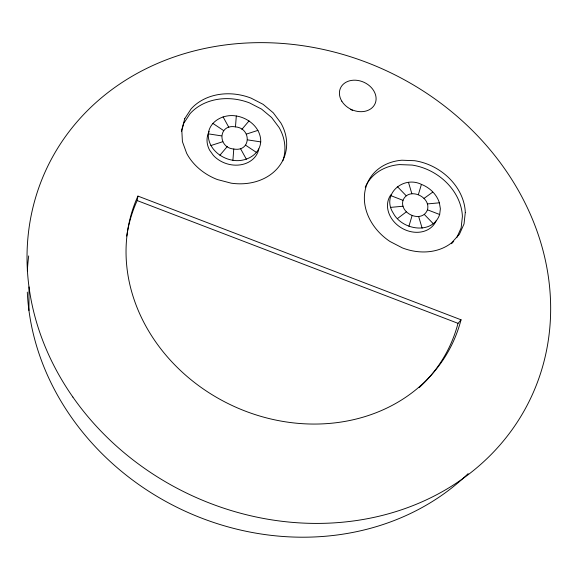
<?xml version="1.0" encoding="UTF-8"?>
<svg xmlns="http://www.w3.org/2000/svg" width="579" height="579" viewBox="0 0 579 579"><rect width="100%" height="100%" fill="white"/><g stroke="black" fill="none" stroke-linecap="round" stroke-linejoin="round"><path stroke-width="0.87" d="M28.95 310.489L28.993 286.923M232.917 160.274C220.1 158.371 207.543 147.623 208.31 133.85C209.649 120.656 224.276 113.766 236.304 115.988C248.883 117.957 261.136 128.386 260.724 141.891C259.754 155.244 245.04 162.453 232.917 160.274L233.771 149.02C217.545 147.804 217.986 123.682 235.472 126.881C251.612 128.133 251.214 152.154 233.771 149.02M235.472 126.881L236.304 115.988M439.664 214.512L440.373 208.773L439.374 202.809A26.388 21.64 30.7 0 0 421.425 184.383C402.97 175.321 381.011 194.551 393.344 213.267C402.087 230.102 432.564 235.154 439.664 214.512L427.461 209.801C431.131 196.498 408.412 186.662 403.013 200.348C399.134 213.738 422.185 223.697 427.461 209.801M137.165 200.566L137.947 196.093L461.087 319.811L458.061 323.35L137.165 200.566A172.433 150.12 25.6 0 0 126.75 236.073M181.56 131.447L183.709 123.414L190.006 113.73A53.022 43.838 18.2 0 1 249.607 102.939L261.556 109.105L271.638 117.523L279.194 127.648A53.022 43.838 18.2 0 1 282.841 160.767M408.919 226.251L412.096 215.605M418.349 194.667L421.425 184.383M456.867 237.47L461.123 227.96L462.397 216.517A52.428 43.114 30.7 0 0 412.147 165.073L399.423 164.595A52.428 43.114 30.7 0 0 365.226 187.176M219.89 155.252L227.301 146.523M241.87 129.356L249.028 120.924M451.533 243.716L453.704 241.342M397.418 218.623L406.378 211.813M424.016 198.409L432.672 192.17M210.872 145.546L222.799 141.703M246.343 134.111L257.959 130.369M390.782 207.369L403.056 206.218M427.353 203.938L439.374 202.809M208.31 133.85L221.496 135.877M247.703 139.894L260.724 141.891M390.767 195.615L403.013 200.348M212.819 123.363L223.711 130.622M245.561 145.17L256.519 152.472M397.288 186.51L406.241 195.774M424.291 214.425L433.374 223.82M223.074 116.864L228.828 127.337M240.466 148.521L246.35 159.232M408.499 182.436L411.857 193.704M418.66 216.553L422.12 228.148M436.096 220.896A26.214 21.546 30.7 0 1 401.913 228.206A26.214 21.546 30.7 0 1 390.854 194.805M461.022 319.782A173.664 150.851 25.6 0 1 245.373 411.141A173.664 150.851 25.6 0 1 137.925 196.086M457.996 323.328A172.433 150.12 25.6 0 1 419.182 387.604M468.165 473.608A256.808 226.78 25.6 0 1 195.499 515.694A256.808 226.78 25.6 0 1 27.307 292.127M27.343 271.11A256.808 226.78 25.6 0 1 28.682 255.918M350.353 109.395A18.267 14.678 24.6 0 1 352.517 110.372M258.842 148.941A26.504 21.908 18.2 0 1 240.184 164.877A26.504 21.908 18.2 0 1 213.412 155.454L209.627 150.193A26.504 21.908 18.2 0 1 209.214 131.513M465.299 212.435L464.032 223.935L459.408 234.278L451.685 242.739A52.783 43.295 30.7 0 1 402.441 247.935L389.935 241.457A52.783 43.295 30.7 0 1 364.777 192.344A52.783 43.295 30.7 0 1 401.877 160.217L414.68 160.709A52.783 43.295 30.7 0 1 465.299 212.435M184.766 118.623L181.784 129.783L182.414 141.638L186.677 153.348A53.384 44.018 18.2 0 0 217.386 179.555L231.166 183.167A53.384 44.018 18.2 0 0 278.166 167.512A53.384 44.018 18.2 0 0 280.873 122.98L273.259 112.796L263.105 104.336L251.076 98.126A53.384 44.018 18.2 0 0 191.099 108.903L184.766 118.623M72.896 397.093A267.874 233.619 25.6 0 0 525.023 409.244A267.874 233.619 25.6 0 0 268.605 42.745A267.874 233.619 25.6 0 0 72.896 397.093M341.827 101.209A18.977 14.996 24.6 0 0 373.6 106.167A18.977 14.996 24.6 0 0 357.851 80.445A18.977 14.996 24.6 0 0 341.827 101.209"/></g></svg>
